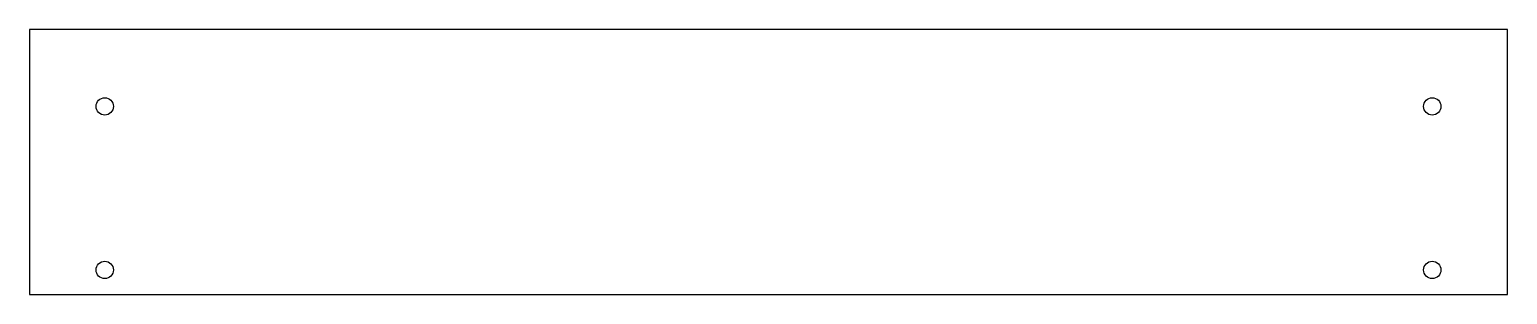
# Model space of a CAD drawing. Header units: millimetres. Extents: x -136 to 136, y -40 to 9.
import ezdxf

# ---------------------------------------------------------------- set-up
doc = ezdxf.new("R2010")
doc.units = ezdxf.units.MM
doc.layers.get('0').update_dxf_attribs({"linetype": 'CONTINUOUS'})

msp = doc.modelspace()

# ---------------------------------------------------------------- linework, layer by layer
msp.add_lwpolyline([(-135.6, 8.6), (-135.6, -40), (135.6, -40), (135.6, 8.6)], close=True)
msp.add_lwpolyline([(-135.6, 8.6), (-135.6, -40), (135.6, -40), (135.6, 8.6)], close=True)
for centre in [(-121.8, -5.5), (-121.8, -5.5), (121.8, -5.5), (121.8, -5.5), (-121.8, -35.5), (-121.8, -35.5), (121.8, -35.5), (121.8, -35.5)]:
    msp.add_circle(centre, 1.6)

doc.saveas('drawing.dxf')
